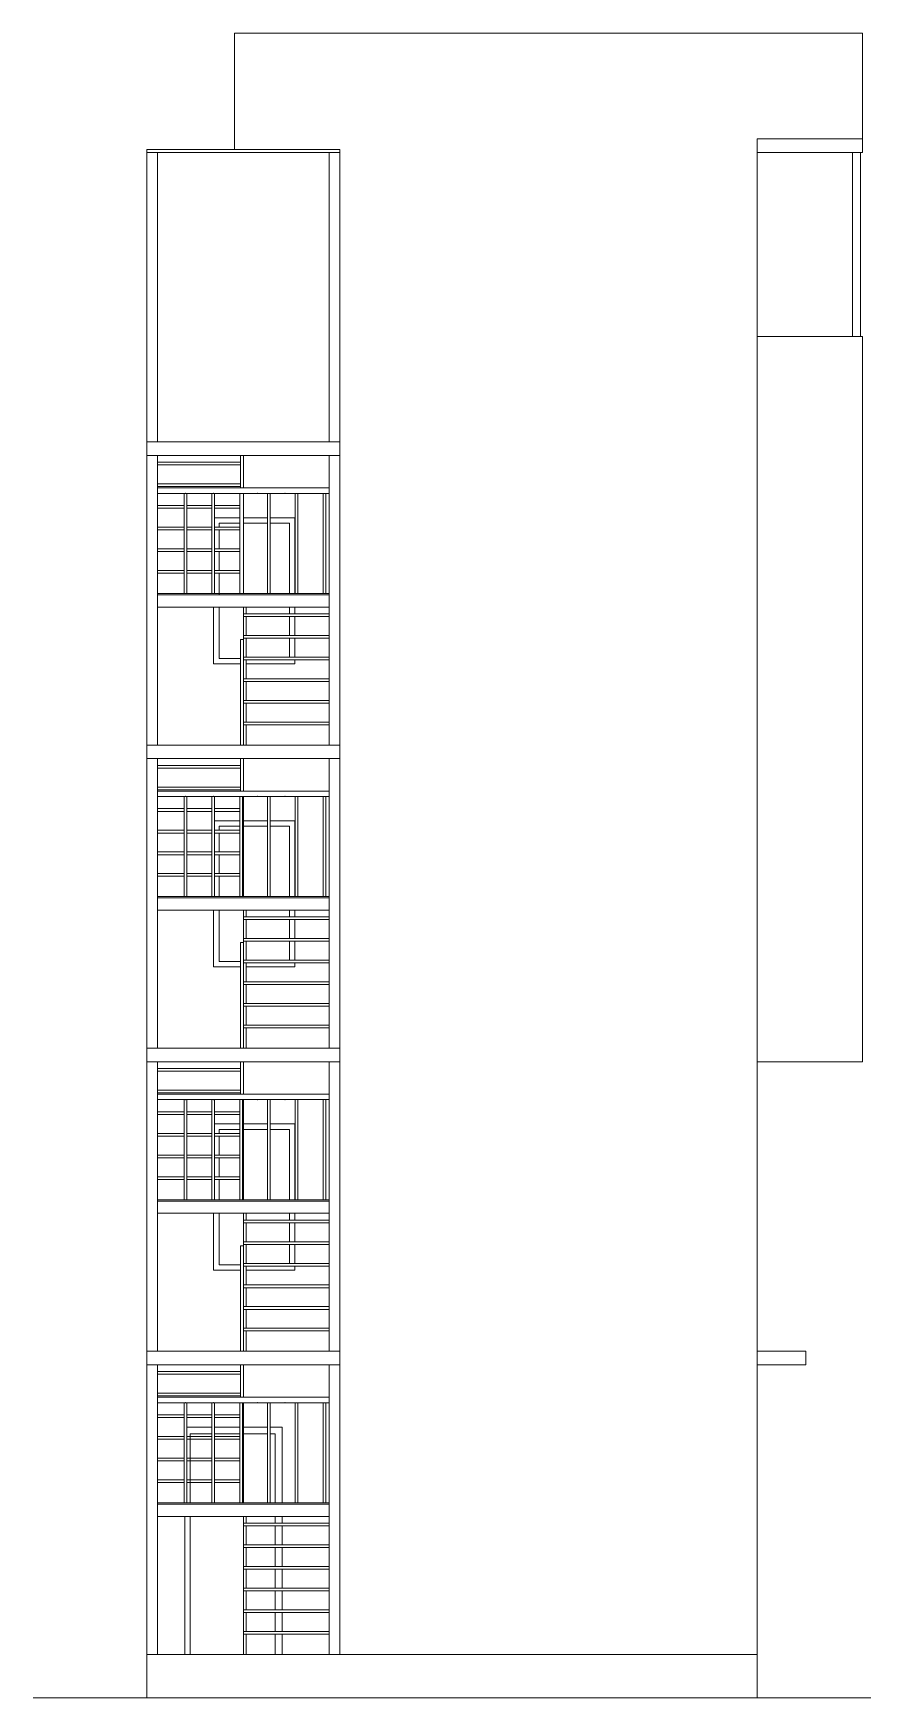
# Model space of a CAD drawing. Header units: inches. Extents: x 155573 to 157259, y -31362 to -30691.
# Drawn here: x 156306 to 156616, y -31306 to -30691 of the extents above; entities that cross this region are included whole.
import ezdxf

# ---------------------------------------------------------------- set-up
doc = ezdxf.new("R2010")
doc.units = ezdxf.units.IN
doc.header["$LTSCALE"] = 5
doc.header["$MEASUREMENT"] = 0
doc.layers.add('Staircase', color=6, linetype='Continuous', lineweight=13)

msp = doc.modelspace()

# ---------------------------------------------------------------- linework, layer by layer
at = {"layer": 'Staircase', "ltscale": 7}
for p, q in [((156503.75, -30690.99, -72.71), (156380.47, -30690.99, -72.71)), ((156380.47, -30733.99, -72.71), (156380.47, -30690.99, -72.71)), ((156612.76, -30690.99, -72.71), (156503.75, -30690.99, -72.71)), ((156612.76, -30729.99, -72.71), (156612.76, -30690.99, -72.71)), ((156612.76, -30729.99, -72.71), (156573.76, -30729.99, -72.71)), ((156573.76, -30729.99, -72.71), (156573.76, -30734.99, -72.71)), ((156612.76, -30734.99, -72.71), (156612.76, -30729.99, -72.71)), ((156348.09, -30841.99, -72.71), (156348.09, -30733.99, -72.71)), ((156419.47, -30733.99, -72.5), (156348.09, -30733.99, -72.5)), ((156380.47, -30734.99, -72.5), (156348.09, -30734.99, -72.5)), ((156352.09, -30841.99, -72.71), (156352.09, -30734.99, -72.71)), ((156419.47, -30734.99, -72.71), (156380.47, -30734.99, -72.71)), ((156415.47, -30841.99, -72.5), (156415.47, -30734.99, -72.5)), ((156419.47, -30841.99, -72.5), (156419.47, -30733.99, -72.5)), ((156419.47, -30802.99, -72.71), (156419.47, -30734.99, -72.71)), ((156573.76, -30734.99, -72.71), (156573.76, -30802.99, -72.71)), ((156612.76, -30734.99, -72.71), (156573.76, -30734.99, -72.71)), ((156609.01, -30802.99, -72.5), (156609.01, -30734.99, -72.5)), ((156612.01, -30802.99, -72.5), (156612.01, -30734.99, -72.5)), ((156419.47, -31289.99, -72.71), (156419.47, -30802.99, -72.71)), ((156573.76, -30802.99, -72.71), (156573.76, -31305.99, -72.71)), ((156612.76, -30802.99, -72.71), (156573.76, -30802.99, -72.71)), ((156612.76, -31065.99, -72.71), (156612.76, -30802.99, -72.71)), ((156419.47, -30841.99, -72.71), (156348.09, -30841.99, -72.71)), ((156348.09, -30846.99, -72.71), (156348.09, -30841.99, -72.71)), ((156348.09, -30846.99, -72.71), (156348.09, -30953.99, -72.71)), ((156419.47, -30846.99, -72.71), (156348.09, -30846.99, -72.71)), ((156352.09, -30953.99, -72.5), (156352.09, -30846.99, -72.5)), ((156382.78, -30858.99, -72.5), (156382.78, -30846.99, -72.5)), ((156383.78, -30858.99, -72.5), (156383.78, -30846.99, -72.5)), ((156415.47, -30953.99, -72.5), (156415.47, -30846.99, -72.5)), ((156419.47, -30953.99, -72.5), (156419.47, -30846.99, -72.5)), ((156352.09, -30849.49, -72.5), (156382.78, -30849.49, -72.5)), ((156352.09, -30850.49, -72.5), (156382.78, -30850.49, -72.5)), ((156352.09, -30857.49, -72.5), (156382.78, -30857.49, -72.5)), ((156352.09, -30858.49, -72.5), (156382.78, -30858.49, -72.5)), ((156352.09, -30858.99, -72.5), (156415.47, -30858.99, -72.5)), ((156352.09, -30860.99, -72.5), (156415.47, -30860.99, -72.5)), ((156352.09, -30865.49, -72.5), (156361.87, -30865.49, -72.5)), ((156352.09, -30866.49, -72.5), (156361.87, -30866.49, -72.5)), ((156361.87, -30860.99, -72.5), (156361.87, -30897.99, -72.5)), ((156362.87, -30860.99, -72.5), (156362.87, -30897.99, -72.5)), ((156362.87, -30865.49, -72.5), (156372.14, -30865.49, -72.5)), ((156362.87, -30866.49, -72.5), (156372.14, -30866.49, -72.5)), ((156372.14, -30860.99, -72.5), (156372.14, -30897.99, -72.5)), ((156373.14, -30860.99, -72.5), (156373.14, -30897.99, -72.5)), ((156373.14, -30865.49, -72.5), (156382.42, -30865.49, -72.5)), ((156373.14, -30866.49, -72.5), (156382.42, -30866.49, -72.5)), ((156382.42, -30860.99, -72.5), (156382.42, -30897.99, -72.5)), ((156383.78, -30897.99, -72.5), (156383.78, -30860.99, -72.5)), ((156392.7, -30860.99, -72.5), (156392.7, -30897.99, -72.5)), ((156393.7, -30860.99, -72.5), (156393.7, -30897.99, -72.5)), ((156402.97, -30860.99, -72.5), (156402.97, -30897.99, -72.5)), ((156403.97, -30860.99, -72.5), (156403.97, -30897.99, -72.5)), ((156413.25, -30860.99, -72.5), (156413.25, -30897.99, -72.5)), ((156414.25, -30860.99, -72.5), (156414.25, -30897.99, -72.5)), ((156382.42, -30869.99, -72.71), (156373.14, -30869.99, -72.71)), ((156382.42, -30871.99, -72.71), (156374.78, -30871.99, -72.71)), ((156374.78, -30873.49, -72.71), (156374.78, -30871.99, -72.71)), ((156392.7, -30869.99, -72.71), (156383.78, -30869.99, -72.71)), ((156392.7, -30871.99, -72.71), (156383.78, -30871.99, -72.71)), ((156402.78, -30869.99, -72.71), (156393.7, -30869.99, -72.71)), ((156400.78, -30871.99, -72.71), (156393.7, -30871.99, -72.71)), ((156400.78, -30871.99, -72.71), (156400.78, -30897.99, -72.71)), ((156402.78, -30869.99, -72.71), (156402.78, -30897.99, -72.71)), ((156352.09, -30873.49, -72.5), (156361.87, -30873.49, -72.5)), ((156352.09, -30874.49, -72.5), (156361.87, -30874.49, -72.5)), ((156362.87, -30873.49, -72.5), (156372.14, -30873.49, -72.5)), ((156362.87, -30874.49, -72.5), (156372.14, -30874.49, -72.5)), ((156373.14, -30873.49, -72.5), (156382.42, -30873.49, -72.5)), ((156373.14, -30874.49, -72.5), (156382.42, -30874.49, -72.5)), ((156374.78, -30881.49, -72.71), (156374.78, -30874.49, -72.71)), ((156352.09, -30881.49, -72.5), (156361.87, -30881.49, -72.5)), ((156352.09, -30882.49, -72.5), (156361.87, -30882.49, -72.5)), ((156362.87, -30881.49, -72.5), (156372.14, -30881.49, -72.5)), ((156362.87, -30882.49, -72.5), (156372.14, -30882.49, -72.5)), ((156373.14, -30881.49, -72.5), (156382.42, -30881.49, -72.5)), ((156373.14, -30882.49, -72.5), (156382.42, -30882.49, -72.5)), ((156374.78, -30889.49, -72.71), (156374.78, -30882.49, -72.71)), ((156352.09, -30889.49, -72.5), (156361.87, -30889.49, -72.5)), ((156352.09, -30890.49, -72.5), (156361.87, -30890.49, -72.5)), ((156362.87, -30889.49, -72.5), (156372.14, -30889.49, -72.5)), ((156362.87, -30890.49, -72.5), (156372.14, -30890.49, -72.5)), ((156373.14, -30889.49, -72.5), (156382.42, -30889.49, -72.5)), ((156373.14, -30890.49, -72.5), (156382.42, -30890.49, -72.5)), ((156374.78, -30898.49, -72.71), (156374.78, -30890.49, -72.71)), ((156352.09, -30897.99, -72.5), (156383.78, -30897.99, -72.5)), ((156352.09, -30898.49, -72.5), (156383.78, -30898.49, -72.5)), ((156352.09, -30902.99, -72.5), (156383.78, -30902.99, -72.5)), ((156372.78, -30923.99, -72.71), (156372.78, -30902.99, -72.71)), ((156374.78, -30921.99, -72.71), (156374.78, -30902.99, -72.71)), ((156383.78, -30897.99, -72.5), (156415.47, -30897.99, -72.5)), ((156383.78, -30898.49, -72.5), (156415.47, -30898.49, -72.5)), ((156383.78, -30902.99, -72.5), (156383.78, -30953.99, -72.5)), ((156383.78, -30953.99, -72.5), (156383.78, -30902.99, -72.5)), ((156383.78, -30902.99, -72.5), (156415.47, -30902.99, -72.5)), ((156384.78, -30902.99, -72.5), (156384.78, -30905.49, -72.5)), ((156400.78, -30902.99, -72.71), (156400.78, -30905.49, -72.71)), ((156402.78, -30902.99, -72.71), (156402.78, -30905.49, -72.71)), ((156383.78, -30905.49, -72.5), (156415.47, -30905.49, -72.5)), ((156383.78, -30906.49, -72.5), (156415.47, -30906.49, -72.5)), ((156384.78, -30906.49, -72.5), (156384.78, -30913.49, -72.5)), ((156384.78, -30906.49, -72.5), (156384.78, -30913.49, -72.5)), ((156400.78, -30906.49, -72.71), (156400.78, -30913.49, -72.71)), ((156402.78, -30906.49, -72.71), (156402.78, -30913.49, -72.71)), ((156382.78, -30953.99, -72.5), (156382.78, -30914.99, -72.5)), ((156382.78, -30914.99, -72.5), (156383.78, -30914.99, -72.5)), ((156383.78, -30913.49, -72.5), (156415.47, -30913.49, -72.5)), ((156383.78, -30914.49, -72.5), (156415.47, -30914.49, -72.5)), ((156384.78, -30914.49, -72.5), (156384.78, -30921.49, -72.5)), ((156384.78, -30914.49, -72.5), (156384.78, -30921.49, -72.5)), ((156400.78, -30914.49, -72.71), (156400.78, -30921.49, -72.71)), ((156402.78, -30914.49, -72.71), (156402.78, -30921.49, -72.71)), ((156382.78, -30921.99, -72.71), (156374.78, -30921.99, -72.71)), ((156383.78, -30921.49, -72.5), (156415.47, -30921.49, -72.5)), ((156382.78, -30923.99, -72.71), (156372.78, -30923.99, -72.71)), ((156383.78, -30922.49, -72.5), (156415.47, -30922.49, -72.5)), ((156384.78, -30922.49, -72.5), (156384.78, -30929.49, -72.5)), ((156384.78, -30922.49, -72.5), (156384.78, -30929.49, -72.5)), ((156402.78, -30923.99, -72.71), (156384.78, -30923.99, -72.71)), ((156402.78, -30922.49, -72.71), (156402.78, -30923.99, -72.71)), ((156383.78, -30929.49, -72.5), (156415.47, -30929.49, -72.5)), ((156383.78, -30930.49, -72.5), (156415.47, -30930.49, -72.5)), ((156384.78, -30930.49, -72.5), (156384.78, -30937.49, -72.5)), ((156384.78, -30930.49, -72.5), (156384.78, -30937.49, -72.5)), ((156383.78, -30937.49, -72.5), (156415.47, -30937.49, -72.5)), ((156383.78, -30938.49, -72.5), (156415.47, -30938.49, -72.5)), ((156384.78, -30938.49, -72.5), (156384.78, -30945.49, -72.5)), ((156384.78, -30938.49, -72.5), (156384.78, -30945.49, -72.5)), ((156383.78, -30945.49, -72.5), (156415.47, -30945.49, -72.5)), ((156383.78, -30946.49, -72.5), (156415.47, -30946.49, -72.5)), ((156384.78, -30946.49, -72.5), (156384.78, -30953.99, -72.5)), ((156384.78, -30946.49, -72.5), (156384.78, -30953.99, -72.5)), ((156348.09, -30953.99, -72.71), (156419.47, -30953.99, -72.71)), ((156348.09, -30958.99, -72.71), (156348.09, -30953.99, -72.71)), ((156348.09, -30958.99, -72.71), (156348.09, -31065.99, -72.71)), ((156419.47, -30958.99, -72.71), (156348.09, -30958.99, -72.71)), ((156352.09, -31065.99, -72.5), (156352.09, -30958.99, -72.5)), ((156382.78, -30970.99, -72.5), (156382.78, -30958.99, -72.5)), ((156383.78, -30970.99, -72.5), (156383.78, -30958.99, -72.5)), ((156415.47, -31065.99, -72.5), (156415.47, -30958.99, -72.5)), ((156419.47, -31065.99, -72.5), (156419.47, -30958.99, -72.5)), ((156352.09, -30961.49, -72.5), (156382.78, -30961.49, -72.5)), ((156352.09, -30962.49, -72.5), (156382.78, -30962.49, -72.5)), ((156352.09, -30969.49, -72.5), (156382.78, -30969.49, -72.5)), ((156352.09, -30970.49, -72.5), (156382.78, -30970.49, -72.5)), ((156352.09, -30970.99, -72.5), (156415.47, -30970.99, -72.5)), ((156352.09, -30972.99, -72.5), (156415.47, -30972.99, -72.5)), ((156352.09, -30977.49, -72.5), (156361.87, -30977.49, -72.5)), ((156361.87, -30972.99, -72.5), (156361.87, -31009.99, -72.5)), ((156362.87, -30972.99, -72.5), (156362.87, -31009.99, -72.5)), ((156362.87, -30977.49, -72.5), (156372.14, -30977.49, -72.5)), ((156372.14, -30972.99, -72.5), (156372.14, -31009.99, -72.5)), ((156373.14, -30972.99, -72.5), (156373.14, -31009.99, -72.5)), ((156373.14, -30977.49, -72.5), (156382.42, -30977.49, -72.5)), ((156382.42, -30972.99, -72.5), (156382.42, -31009.99, -72.5)), ((156383.42, -30972.99, -72.5), (156383.42, -31009.99, -72.5)), ((156383.78, -31009.99, -72.5), (156383.78, -30972.99, -72.5)), ((156392.7, -30972.99, -72.5), (156392.7, -31009.99, -72.5)), ((156393.7, -30972.99, -72.5), (156393.7, -31009.99, -72.5)), ((156402.97, -30972.99, -72.5), (156402.97, -31009.99, -72.5)), ((156403.97, -30972.99, -72.5), (156403.97, -31009.99, -72.5)), ((156413.25, -30972.99, -72.5), (156413.25, -31009.99, -72.5)), ((156414.25, -30972.99, -72.5), (156414.25, -31009.99, -72.5)), ((156352.09, -30978.49, -72.5), (156361.87, -30978.49, -72.5)), ((156362.87, -30978.49, -72.5), (156372.14, -30978.49, -72.5)), ((156373.14, -30978.49, -72.5), (156382.42, -30978.49, -72.5)), ((156382.42, -30981.99, -72.71), (156373.14, -30981.99, -72.71)), ((156392.7, -30981.99, -72.71), (156383.78, -30981.99, -72.71)), ((156402.78, -30981.99, -72.71), (156393.7, -30981.99, -72.71)), ((156402.78, -30981.99, -72.71), (156402.78, -31009.99, -72.71)), ((156352.09, -30985.49, -72.5), (156361.87, -30985.49, -72.5)), ((156352.09, -30986.49, -72.5), (156361.87, -30986.49, -72.5)), ((156362.87, -30985.49, -72.5), (156372.14, -30985.49, -72.5)), ((156362.87, -30986.49, -72.5), (156372.14, -30986.49, -72.5)), ((156373.14, -30985.49, -72.5), (156382.42, -30985.49, -72.5)), ((156373.14, -30986.49, -72.5), (156382.42, -30986.49, -72.5)), ((156382.42, -30983.99, -72.71), (156374.78, -30983.99, -72.71)), ((156374.78, -30985.49, -72.71), (156374.78, -30983.99, -72.71)), ((156374.78, -30993.49, -72.71), (156374.78, -30986.49, -72.71)), ((156392.7, -30983.99, -72.71), (156383.78, -30983.99, -72.71)), ((156400.78, -30983.99, -72.71), (156393.7, -30983.99, -72.71)), ((156400.78, -30983.99, -72.71), (156400.78, -31009.99, -72.71)), ((156352.09, -30993.49, -72.5), (156361.87, -30993.49, -72.5)), ((156352.09, -30994.49, -72.5), (156361.87, -30994.49, -72.5)), ((156362.87, -30993.49, -72.5), (156372.14, -30993.49, -72.5)), ((156362.87, -30994.49, -72.5), (156372.14, -30994.49, -72.5)), ((156373.14, -30993.49, -72.5), (156382.42, -30993.49, -72.5)), ((156373.14, -30994.49, -72.5), (156382.42, -30994.49, -72.5)), ((156374.78, -31001.49, -72.71), (156374.78, -30994.49, -72.71)), ((156352.09, -31001.49, -72.5), (156361.87, -31001.49, -72.5)), ((156362.87, -31001.49, -72.5), (156372.14, -31001.49, -72.5)), ((156373.14, -31001.49, -72.5), (156382.42, -31001.49, -72.5)), ((156352.09, -31002.49, -72.5), (156361.87, -31002.49, -72.5)), ((156362.87, -31002.49, -72.5), (156372.14, -31002.49, -72.5)), ((156373.14, -31002.49, -72.5), (156382.42, -31002.49, -72.5)), ((156374.78, -31009.99, -72.71), (156374.78, -31002.49, -72.71)), ((156352.09, -31009.99, -72.5), (156383.78, -31009.99, -72.5)), ((156352.09, -31010.49, -72.5), (156383.78, -31010.49, -72.5)), ((156383.78, -31009.99, -72.5), (156415.47, -31009.99, -72.5)), ((156383.78, -31010.49, -72.5), (156415.47, -31010.49, -72.5)), ((156352.09, -31014.99, -72.5), (156383.78, -31014.99, -72.5)), ((156372.78, -31035.99, -72.71), (156372.78, -31014.99, -72.71)), ((156374.78, -31033.99, -72.71), (156374.78, -31014.99, -72.71)), ((156383.78, -31014.99, -72.5), (156383.78, -31065.99, -72.5)), ((156383.78, -31065.99, -72.5), (156383.78, -31014.99, -72.5)), ((156383.78, -31014.99, -72.5), (156415.47, -31014.99, -72.5)), ((156383.78, -31017.49, -72.5), (156415.47, -31017.49, -72.5)), ((156383.78, -31018.49, -72.5), (156415.47, -31018.49, -72.5)), ((156384.78, -31014.99, -72.5), (156384.78, -31017.49, -72.5)), ((156384.78, -31018.49, -72.5), (156384.78, -31025.49, -72.5)), ((156384.78, -31018.49, -72.5), (156384.78, -31025.49, -72.5)), ((156400.78, -31014.99, -72.71), (156400.78, -31017.49, -72.71)), ((156400.78, -31018.49, -72.71), (156400.78, -31025.49, -72.71)), ((156402.78, -31014.99, -72.71), (156402.78, -31017.49, -72.71)), ((156402.78, -31018.49, -72.71), (156402.78, -31025.49, -72.71)), ((156383.78, -31025.49, -72.5), (156415.47, -31025.49, -72.5)), ((156383.78, -31026.49, -72.5), (156415.47, -31026.49, -72.5)), ((156384.78, -31026.49, -72.5), (156384.78, -31033.49, -72.5)), ((156384.78, -31026.49, -72.5), (156384.78, -31033.49, -72.5)), ((156400.78, -31026.49, -72.71), (156400.78, -31033.49, -72.71)), ((156402.78, -31026.49, -72.71), (156402.78, -31033.49, -72.71)), ((156382.78, -31065.99, -72.5), (156382.78, -31026.99, -72.5)), ((156382.78, -31026.99, -72.5), (156383.78, -31026.99, -72.5)), ((156382.78, -31035.99, -72.71), (156372.78, -31035.99, -72.71)), ((156382.78, -31033.99, -72.71), (156374.78, -31033.99, -72.71)), ((156383.78, -31033.49, -72.5), (156415.47, -31033.49, -72.5)), ((156383.78, -31034.49, -72.5), (156415.47, -31034.49, -72.5)), ((156384.78, -31034.49, -72.5), (156384.78, -31041.49, -72.5)), ((156384.78, -31034.49, -72.5), (156384.78, -31041.49, -72.5)), ((156402.78, -31035.99, -72.71), (156384.78, -31035.99, -72.71)), ((156402.78, -31034.49, -72.71), (156402.78, -31035.99, -72.71)), ((156383.78, -31041.49, -72.5), (156415.47, -31041.49, -72.5)), ((156383.78, -31042.49, -72.5), (156415.47, -31042.49, -72.5)), ((156384.78, -31042.49, -72.5), (156384.78, -31049.49, -72.5)), ((156384.78, -31042.49, -72.5), (156384.78, -31049.49, -72.5)), ((156383.78, -31049.49, -72.5), (156415.47, -31049.49, -72.5)), ((156383.78, -31050.49, -72.5), (156415.47, -31050.49, -72.5)), ((156384.78, -31050.49, -72.5), (156384.78, -31057.49, -72.5)), ((156384.78, -31050.49, -72.5), (156384.78, -31057.49, -72.5)), ((156383.78, -31057.49, -72.5), (156415.47, -31057.49, -72.5)), ((156383.78, -31058.49, -72.5), (156415.47, -31058.49, -72.5)), ((156384.78, -31058.49, -72.5), (156384.78, -31065.99, -72.5)), ((156384.78, -31058.49, -72.5), (156384.78, -31065.99, -72.5)), ((156348.09, -31065.99, -72.71), (156419.47, -31065.99, -72.71)), ((156348.09, -31070.99, -72.71), (156348.09, -31065.99, -72.71)), ((156612.76, -31070.99, -72.71), (156612.76, -31065.99, -72.71)), ((156348.09, -31070.99, -72.71), (156348.09, -31305.99, -72.71)), ((156419.47, -31070.99, -72.71), (156348.09, -31070.99, -72.71)), ((156352.09, -31177.99, -72.5), (156352.09, -31070.99, -72.5)), ((156352.09, -31073.49, -72.5), (156382.78, -31073.49, -72.5)), ((156352.09, -31074.49, -72.5), (156382.78, -31074.49, -72.5)), ((156382.78, -31082.99, -72.5), (156382.78, -31070.99, -72.5)), ((156383.78, -31082.99, -72.5), (156383.78, -31070.99, -72.5)), ((156415.47, -31177.99, -72.5), (156415.47, -31070.99, -72.5)), ((156419.47, -31177.99, -72.5), (156419.47, -31070.99, -72.5)), ((156612.76, -31070.99, -72.71), (156573.76, -31070.99, -72.71)), ((156352.09, -31081.49, -72.5), (156382.78, -31081.49, -72.5)), ((156352.09, -31082.49, -72.5), (156382.78, -31082.49, -72.5)), ((156352.09, -31082.99, -72.5), (156415.47, -31082.99, -72.5)), ((156352.09, -31084.99, -72.5), (156415.47, -31084.99, -72.5)), ((156361.87, -31084.99, -72.5), (156361.87, -31121.99, -72.5)), ((156362.87, -31084.99, -72.5), (156362.87, -31121.99, -72.5)), ((156372.14, -31084.99, -72.5), (156372.14, -31121.99, -72.5)), ((156373.14, -31084.99, -72.5), (156373.14, -31121.99, -72.5)), ((156382.42, -31084.99, -72.5), (156382.42, -31121.99, -72.5)), ((156383.42, -31084.99, -72.5), (156383.42, -31121.99, -72.5)), ((156383.78, -31121.99, -72.5), (156383.78, -31084.99, -72.5)), ((156392.7, -31084.99, -72.5), (156392.7, -31121.99, -72.5)), ((156393.7, -31084.99, -72.5), (156393.7, -31121.99, -72.5)), ((156402.97, -31084.99, -72.5), (156402.97, -31121.99, -72.5)), ((156403.97, -31084.99, -72.5), (156403.97, -31121.99, -72.5)), ((156413.25, -31084.99, -72.5), (156413.25, -31121.99, -72.5)), ((156414.25, -31084.99, -72.5), (156414.25, -31121.99, -72.5)), ((156352.09, -31089.49, -72.5), (156361.87, -31089.49, -72.5)), ((156352.09, -31090.49, -72.5), (156361.87, -31090.49, -72.5)), ((156362.87, -31089.49, -72.5), (156372.14, -31089.49, -72.5)), ((156362.87, -31090.49, -72.5), (156372.14, -31090.49, -72.5)), ((156373.14, -31089.49, -72.5), (156382.42, -31089.49, -72.5)), ((156373.14, -31090.49, -72.5), (156382.42, -31090.49, -72.5)), ((156382.42, -31093.99, -72.71), (156373.14, -31093.99, -72.71)), ((156392.7, -31093.99, -72.71), (156383.78, -31093.99, -72.71)), ((156402.78, -31093.99, -72.71), (156393.7, -31093.99, -72.71)), ((156402.78, -31093.99, -72.71), (156402.78, -31121.99, -72.71)), ((156352.09, -31097.49, -72.5), (156361.87, -31097.49, -72.5)), ((156352.09, -31098.49, -72.5), (156361.87, -31098.49, -72.5)), ((156362.87, -31097.49, -72.5), (156372.14, -31097.49, -72.5)), ((156362.87, -31098.49, -72.5), (156372.14, -31098.49, -72.5)), ((156373.14, -31097.49, -72.5), (156382.42, -31097.49, -72.5)), ((156373.14, -31098.49, -72.5), (156382.42, -31098.49, -72.5)), ((156382.42, -31095.99, -72.71), (156374.78, -31095.99, -72.71)), ((156374.78, -31097.49, -72.71), (156374.78, -31095.99, -72.71)), ((156374.78, -31105.49, -72.71), (156374.78, -31098.49, -72.71)), ((156392.7, -31095.99, -72.71), (156383.78, -31095.99, -72.71)), ((156400.78, -31095.99, -72.71), (156393.7, -31095.99, -72.71)), ((156400.78, -31095.99, -72.71), (156400.78, -31121.99, -72.71)), ((156352.09, -31105.49, -72.5), (156361.87, -31105.49, -72.5)), ((156352.09, -31106.49, -72.5), (156361.87, -31106.49, -72.5)), ((156362.87, -31105.49, -72.5), (156372.14, -31105.49, -72.5)), ((156362.87, -31106.49, -72.5), (156372.14, -31106.49, -72.5)), ((156373.14, -31105.49, -72.5), (156382.42, -31105.49, -72.5)), ((156373.14, -31106.49, -72.5), (156382.42, -31106.49, -72.5)), ((156374.78, -31113.49, -72.71), (156374.78, -31106.49, -72.71)), ((156352.09, -31113.49, -72.5), (156361.87, -31113.49, -72.5)), ((156352.09, -31114.49, -72.5), (156361.87, -31114.49, -72.5)), ((156362.87, -31113.49, -72.5), (156372.14, -31113.49, -72.5)), ((156362.87, -31114.49, -72.5), (156372.14, -31114.49, -72.5)), ((156373.14, -31113.49, -72.5), (156382.42, -31113.49, -72.5)), ((156373.14, -31114.49, -72.5), (156382.42, -31114.49, -72.5)), ((156374.78, -31121.99, -72.71), (156374.78, -31114.49, -72.71)), ((156352.09, -31121.99, -72.5), (156383.78, -31121.99, -72.5)), ((156352.09, -31122.49, -72.5), (156383.78, -31122.49, -72.5)), ((156383.78, -31121.99, -72.5), (156415.47, -31121.99, -72.5)), ((156383.78, -31122.49, -72.5), (156415.47, -31122.49, -72.5)), ((156352.09, -31126.99, -72.5), (156383.78, -31126.99, -72.5)), ((156372.78, -31147.99, -72.71), (156372.78, -31126.99, -72.71)), ((156374.78, -31145.99, -72.71), (156374.78, -31126.99, -72.71)), ((156383.78, -31126.99, -72.5), (156383.78, -31177.99, -72.5)), ((156383.78, -31177.99, -72.5), (156383.78, -31126.99, -72.5)), ((156383.78, -31126.99, -72.5), (156415.47, -31126.99, -72.5)), ((156383.78, -31129.49, -72.5), (156415.47, -31129.49, -72.5)), ((156383.78, -31130.49, -72.5), (156415.47, -31130.49, -72.5)), ((156384.78, -31126.99, -72.5), (156384.78, -31129.49, -72.5)), ((156384.78, -31126.99, -72.5), (156384.78, -31129.49, -72.5)), ((156384.78, -31130.49, -72.5), (156384.78, -31137.49, -72.5)), ((156384.78, -31130.49, -72.5), (156384.78, -31137.49, -72.5)), ((156400.78, -31126.99, -72.71), (156400.78, -31129.49, -72.71)), ((156400.78, -31130.49, -72.71), (156400.78, -31137.49, -72.71)), ((156402.78, -31126.99, -72.71), (156402.78, -31129.49, -72.71)), ((156402.78, -31130.49, -72.71), (156402.78, -31137.49, -72.71)), ((156382.78, -31177.99, -72.5), (156382.78, -31138.99, -72.5)), ((156382.78, -31138.99, -72.5), (156383.78, -31138.99, -72.5)), ((156383.78, -31137.49, -72.5), (156415.47, -31137.49, -72.5)), ((156383.78, -31138.49, -72.5), (156415.47, -31138.49, -72.5)), ((156384.78, -31138.49, -72.5), (156384.78, -31145.49, -72.5)), ((156384.78, -31138.49, -72.5), (156384.78, -31145.49, -72.5)), ((156400.78, -31138.49, -72.71), (156400.78, -31145.49, -72.71)), ((156402.78, -31138.49, -72.71), (156402.78, -31145.49, -72.71)), ((156382.78, -31147.99, -72.71), (156372.78, -31147.99, -72.71)), ((156382.78, -31145.99, -72.71), (156374.78, -31145.99, -72.71)), ((156382.78, -31147.99, -72.71), (156378.78, -31147.99, -72.71)), ((156383.78, -31145.49, -72.5), (156415.47, -31145.49, -72.5)), ((156383.78, -31146.49, -72.5), (156415.47, -31146.49, -72.5)), ((156384.78, -31146.49, -72.5), (156384.78, -31153.49, -72.5)), ((156384.78, -31146.49, -72.5), (156384.78, -31153.49, -72.5)), ((156402.78, -31147.99, -72.71), (156384.78, -31147.99, -72.71)), ((156402.78, -31146.49, -72.71), (156402.78, -31147.99, -72.71)), ((156383.78, -31153.49, -72.5), (156415.47, -31153.49, -72.5)), ((156383.78, -31154.49, -72.5), (156415.47, -31154.49, -72.5)), ((156384.78, -31154.49, -72.5), (156384.78, -31161.49, -72.5)), ((156384.78, -31154.49, -72.5), (156384.78, -31161.49, -72.5)), ((156383.78, -31161.49, -72.5), (156415.47, -31161.49, -72.5)), ((156383.78, -31162.49, -72.5), (156415.47, -31162.49, -72.5)), ((156384.78, -31162.49, -72.5), (156384.78, -31169.49, -72.5)), ((156384.78, -31162.49, -72.5), (156384.78, -31169.49, -72.5)), ((156383.78, -31169.49, -72.5), (156415.47, -31169.49, -72.5)), ((156383.78, -31170.49, -72.5), (156415.47, -31170.49, -72.5)), ((156384.78, -31170.49, -72.5), (156384.78, -31177.99, -72.5)), ((156384.78, -31170.49, -72.5), (156384.78, -31177.99, -72.5)), ((156348.09, -31177.99, -72.71), (156348.09, -31182.99, -72.71)), ((156419.47, -31177.99, -72.71), (156348.09, -31177.99, -72.71)), ((156573.76, -31177.99, -72.71), (156591.76, -31177.99, -72.71)), ((156591.76, -31177.99, -72.71), (156591.76, -31182.99, -72.71)), ((156348.09, -31182.99, -72.71), (156419.47, -31182.99, -72.71)), ((156348.09, -31289.99, -72.5), (156348.09, -31182.99, -72.5)), ((156352.09, -31289.99, -72.5), (156352.09, -31182.99, -72.5)), ((156352.09, -31185.49, -72.5), (156382.78, -31185.49, -72.5)), ((156352.09, -31186.49, -72.5), (156382.78, -31186.49, -72.5)), ((156382.78, -31194.99, -72.5), (156382.78, -31182.99, -72.5)), ((156383.78, -31194.99, -72.5), (156383.78, -31182.99, -72.5)), ((156415.47, -31289.99, -72.5), (156415.47, -31182.99, -72.5)), ((156419.47, -31289.99, -72.5), (156419.47, -31182.99, -72.5)), ((156591.76, -31182.99, -72.71), (156573.76, -31182.99, -72.71)), ((156352.09, -31193.49, -72.5), (156382.78, -31193.49, -72.5)), ((156352.09, -31194.49, -72.5), (156382.78, -31194.49, -72.5)), ((156352.09, -31194.99, -72.5), (156415.47, -31194.99, -72.5)), ((156352.09, -31196.99, -72.5), (156415.47, -31196.99, -72.5)), ((156361.87, -31196.99, -72.5), (156361.87, -31233.99, -72.5)), ((156362.87, -31196.99, -72.5), (156362.87, -31233.99, -72.5)), ((156372.14, -31196.99, -72.5), (156372.14, -31233.99, -72.5)), ((156373.14, -31196.99, -72.5), (156373.14, -31233.99, -72.5)), ((156382.42, -31196.99, -72.5), (156382.42, -31233.99, -72.5)), ((156383.42, -31196.99, -72.5), (156383.42, -31233.99, -72.5)), ((156383.78, -31233.99, -72.5), (156383.78, -31196.99, -72.5)), ((156392.7, -31196.99, -72.5), (156392.7, -31233.99, -72.5)), ((156393.7, -31196.99, -72.5), (156393.7, -31233.99, -72.5)), ((156402.97, -31196.99, -72.5), (156402.97, -31233.99, -72.5)), ((156403.97, -31196.99, -72.5), (156403.97, -31233.99, -72.5)), ((156413.25, -31196.99, -72.5), (156413.25, -31233.99, -72.5)), ((156414.25, -31196.99, -72.5), (156414.25, -31233.99, -72.5)), ((156352.09, -31201.49, -72.5), (156361.87, -31201.49, -72.5)), ((156352.09, -31202.49, -72.5), (156361.87, -31202.49, -72.5)), ((156362.87, -31201.49, -72.5), (156372.14, -31201.49, -72.5)), ((156362.87, -31202.49, -72.5), (156372.14, -31202.49, -72.5)), ((156373.14, -31201.49, -72.5), (156382.42, -31201.49, -72.5)), ((156373.14, -31202.49, -72.5), (156382.42, -31202.49, -72.5)), ((156352.09, -31209.49, -72.5), (156361.87, -31209.49, -72.5)), ((156352.09, -31210.49, -72.5), (156361.87, -31210.49, -72.5)), ((156372.14, -31205.99, -72.71), (156362.87, -31205.99, -72.71)), ((156362.87, -31209.49, -72.5), (156372.14, -31209.49, -72.5)), ((156362.87, -31210.49, -72.5), (156372.14, -31210.49, -72.5)), ((156364.09, -31233.99, -72.71), (156364.09, -31208.49, -72.71)), ((156372.14, -31208.49, -72.71), (156364.09, -31208.49, -72.71)), ((156382.42, -31205.99, -72.71), (156373.14, -31205.99, -72.71)), ((156382.42, -31208.49, -72.71), (156373.14, -31208.49, -72.71)), ((156373.14, -31209.49, -72.5), (156382.42, -31209.49, -72.5)), ((156373.14, -31210.49, -72.5), (156382.42, -31210.49, -72.5)), ((156392.7, -31205.99, -72.71), (156383.78, -31205.99, -72.71)), ((156392.7, -31208.49, -72.71), (156383.78, -31208.49, -72.71)), ((156398.09, -31205.99, -72.71), (156393.7, -31205.99, -72.71)), ((156395.59, -31208.49, -72.71), (156393.7, -31208.49, -72.71)), ((156395.59, -31208.49, -72.71), (156395.59, -31233.99, -72.71)), ((156398.09, -31233.99, -72.71), (156398.09, -31205.99, -72.71)), ((156398.09, -31205.99, -72.71), (156398.09, -31233.99, -72.71)), ((156352.09, -31217.49, -72.5), (156361.87, -31217.49, -72.5)), ((156352.09, -31218.49, -72.5), (156361.87, -31218.49, -72.5)), ((156362.87, -31217.49, -72.5), (156372.14, -31217.49, -72.5)), ((156362.87, -31218.49, -72.5), (156372.14, -31218.49, -72.5)), ((156373.14, -31217.49, -72.5), (156382.42, -31217.49, -72.5)), ((156373.14, -31218.49, -72.5), (156382.42, -31218.49, -72.5)), ((156352.09, -31225.49, -72.5), (156361.87, -31225.49, -72.5)), ((156352.09, -31226.49, -72.5), (156361.87, -31226.49, -72.5)), ((156362.87, -31225.49, -72.5), (156372.14, -31225.49, -72.5)), ((156362.87, -31226.49, -72.5), (156372.14, -31226.49, -72.5)), ((156373.14, -31225.49, -72.5), (156382.42, -31225.49, -72.5)), ((156373.14, -31226.49, -72.5), (156382.42, -31226.49, -72.5)), ((156352.09, -31233.99, -72.5), (156383.78, -31233.99, -72.5)), ((156352.09, -31234.49, -72.5), (156383.78, -31234.49, -72.5)), ((156383.78, -31233.99, -72.5), (156415.47, -31233.99, -72.5)), ((156383.78, -31234.49, -72.5), (156415.47, -31234.49, -72.5)), ((156352.09, -31238.99, -72.5), (156383.78, -31238.99, -72.5)), ((156362.09, -31289.99, -72.71), (156362.09, -31238.99, -72.71)), ((156364.09, -31289.99, -72.71), (156364.09, -31238.99, -72.71)), ((156383.78, -31238.99, -72.5), (156383.78, -31289.99, -72.5)), ((156383.78, -31289.99, -72.5), (156383.78, -31238.99, -72.5)), ((156383.78, -31238.99, -72.5), (156415.47, -31238.99, -72.5)), ((156383.78, -31241.49, -72.5), (156415.47, -31241.49, -72.5)), ((156384.78, -31238.99, -72.5), (156384.78, -31241.49, -72.5)), ((156395.59, -31238.99, -72.71), (156395.59, -31241.49, -72.71)), ((156398.09, -31241.49, -72.71), (156398.09, -31238.99, -72.71)), ((156398.09, -31238.99, -72.71), (156398.09, -31241.49, -72.71)), ((156383.78, -31242.49, -72.5), (156415.47, -31242.49, -72.5)), ((156384.78, -31242.49, -72.5), (156384.78, -31249.49, -72.5)), ((156384.78, -31242.49, -72.5), (156384.78, -31249.49, -72.5)), ((156395.59, -31242.49, -72.71), (156395.59, -31249.49, -72.71)), ((156398.09, -31249.49, -72.71), (156398.09, -31242.49, -72.71)), ((156398.09, -31242.49, -72.71), (156398.09, -31249.49, -72.71)), ((156383.78, -31249.49, -72.5), (156415.47, -31249.49, -72.5)), ((156383.78, -31250.49, -72.5), (156415.47, -31250.49, -72.5)), ((156384.78, -31250.49, -72.5), (156384.78, -31257.49, -72.5)), ((156384.78, -31250.49, -72.5), (156384.78, -31257.49, -72.5)), ((156395.59, -31250.49, -72.71), (156395.59, -31257.49, -72.71)), ((156398.09, -31257.49, -72.71), (156398.09, -31250.49, -72.71)), ((156398.09, -31250.49, -72.71), (156398.09, -31257.49, -72.71)), ((156383.78, -31257.49, -72.5), (156415.47, -31257.49, -72.5)), ((156383.78, -31258.49, -72.5), (156415.47, -31258.49, -72.5)), ((156384.78, -31258.49, -72.5), (156384.78, -31265.49, -72.5)), ((156384.78, -31258.49, -72.5), (156384.78, -31265.49, -72.5)), ((156395.59, -31258.49, -72.71), (156395.59, -31265.49, -72.71)), ((156398.09, -31265.49, -72.71), (156398.09, -31258.49, -72.71)), ((156398.09, -31258.49, -72.71), (156398.09, -31265.49, -72.71)), ((156383.78, -31265.49, -72.5), (156415.47, -31265.49, -72.5)), ((156383.78, -31266.49, -72.5), (156415.47, -31266.49, -72.5)), ((156384.78, -31266.49, -72.5), (156384.78, -31273.49, -72.5)), ((156384.78, -31266.49, -72.5), (156384.78, -31273.49, -72.5)), ((156395.59, -31266.49, -72.71), (156395.59, -31273.49, -72.71)), ((156398.09, -31273.49, -72.71), (156398.09, -31266.49, -72.71)), ((156398.09, -31266.49, -72.71), (156398.09, -31273.49, -72.71)), ((156383.78, -31273.49, -72.5), (156415.47, -31273.49, -72.5)), ((156383.78, -31274.49, -72.5), (156415.47, -31274.49, -72.5)), ((156384.78, -31274.49, -72.5), (156384.78, -31281.49, -72.5)), ((156384.78, -31274.49, -72.5), (156384.78, -31281.49, -72.5)), ((156395.59, -31274.49, -72.71), (156395.59, -31281.49, -72.71)), ((156398.09, -31281.49, -72.71), (156398.09, -31274.49, -72.71)), ((156398.09, -31274.49, -72.71), (156398.09, -31281.49, -72.71)), ((156383.78, -31281.49, -72.5), (156415.47, -31281.49, -72.5)), ((156383.78, -31282.49, -72.5), (156415.47, -31282.49, -72.5)), ((156384.78, -31282.49, -72.5), (156384.78, -31289.99, -72.5)), ((156384.78, -31282.49, -72.5), (156384.78, -31289.99, -72.5)), ((156395.59, -31282.49, -72.71), (156395.59, -31289.99, -72.71)), ((156398.09, -31283.06, -72.71), (156398.09, -31282.49, -72.71)), ((156398.09, -31282.49, -72.71), (156398.09, -31289.99, -72.71)), ((156348.09, -31289.99, -72.71), (156573.76, -31289.99, -72.71)), ((156306.09, -31305.99, -72.71), (156615.76, -31305.99, -72.71))]:
    msp.add_line(p, q, dxfattribs=at)
for p in [(156362.37, -30860.99, -72.71), (156372.64, -30860.99, -72.71), (156388.92, -30860.99, -72.71), (156399.2, -30860.99, -72.71), (156362.37, -30972.99, -72.71), (156372.64, -30972.99, -72.71), (156388.92, -30972.99, -72.71), (156399.2, -30972.99, -72.71), (156362.37, -31084.99, -72.71), (156372.64, -31084.99, -72.71), (156388.92, -31084.99, -72.71), (156399.2, -31084.99, -72.71), (156362.37, -31196.99, -72.71), (156372.64, -31196.99, -72.71), (156388.92, -31196.99, -72.71), (156399.2, -31196.99, -72.71)]:
    msp.add_point(p, dxfattribs=at)

doc.saveas('drawing.dxf')
